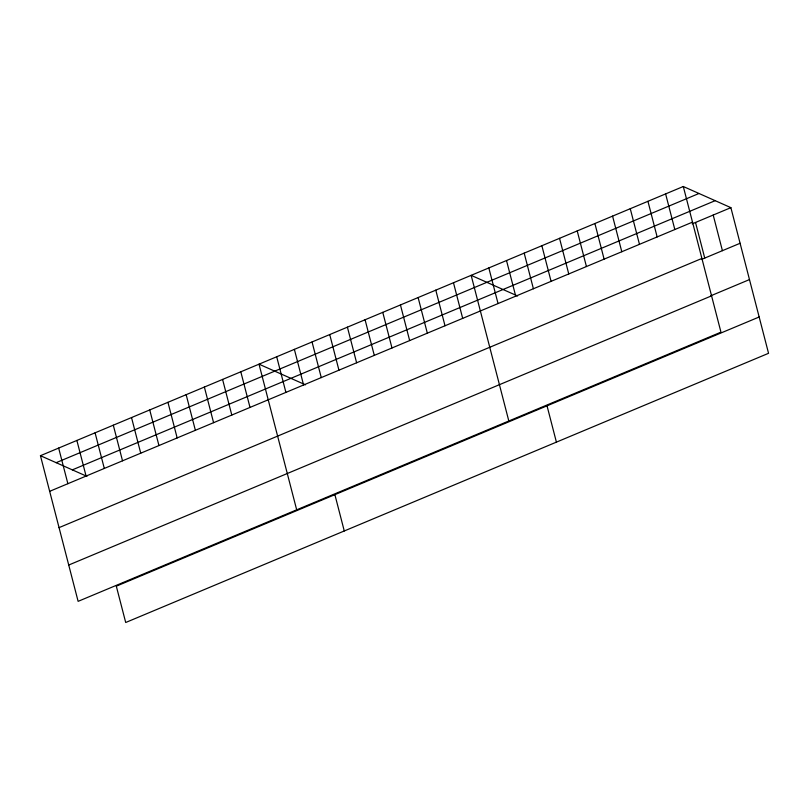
<?xml version="1.0" encoding="UTF-8"?>
<svg xmlns="http://www.w3.org/2000/svg" width="809" height="809" viewBox="0 0 809 809"><rect width="100%" height="100%" fill="white"/><g stroke="black" fill="none" stroke-linecap="round" stroke-linejoin="round"><path stroke-width="1.21" d="M683.292 186.505L720.961 332.155L78.119 601.35L40.45 455.7L683.292 186.505L730.881 207.65L768.55 353.3L125.708 622.495L116.314 586.181L759.155 316.997M56.155 462.677L698.996 193.482M72.335 469.867L715.176 200.672M49.662 491.326L692.504 222.131M692.211 223.84L730.881 207.65M59.057 527.63L701.899 258.445M701.423 259.467L740.093 243.276M710.818 295.781L749.488 279.58M68.725 565.036L711.566 295.851M517.618 295.983L471.151 275.343L508.821 420.993M305.489 384.821L259.011 364.171L296.681 509.822M40.45 455.7L86.917 476.339M713.204 215.052L722.417 250.679M695.528 222.455L704.74 258.081M665.615 193.907L674.827 229.534M647.938 201.31L657.151 236.936M630.262 208.712L639.474 244.338M612.575 216.114L621.797 251.741M594.898 223.517L604.111 259.143M577.221 230.929L586.434 266.545M559.545 238.331L568.757 273.948M541.868 245.734L551.081 281.35M524.192 253.136L533.404 288.752M547.026 405.825L556.41 442.139M506.515 260.538L515.727 296.155M488.828 267.941L498.051 303.567M453.475 282.745L462.687 318.372M435.798 290.148L445.011 325.774M418.122 297.55L427.334 333.177M400.445 304.953L409.657 340.579M382.768 312.355L391.981 347.981M365.081 319.757L374.294 355.384M347.405 327.16L356.617 362.786M329.728 334.562L338.941 370.188M312.052 341.964L321.264 377.591M334.886 494.663L344.27 530.967M294.375 349.367L303.587 384.993M276.698 356.769L285.911 392.395M240.799 371.796L250.011 407.423M222.586 379.431L231.799 415.047M204.374 387.056L213.586 422.682M186.161 394.681L195.373 430.307M167.948 402.306L177.161 437.932M149.736 409.93L158.948 445.557M131.523 417.565L140.736 453.192M113.3 425.19L122.523 460.817M95.088 432.815L104.3 468.441M76.875 440.44L86.088 476.066M58.663 448.075L67.875 483.691"/></g></svg>
